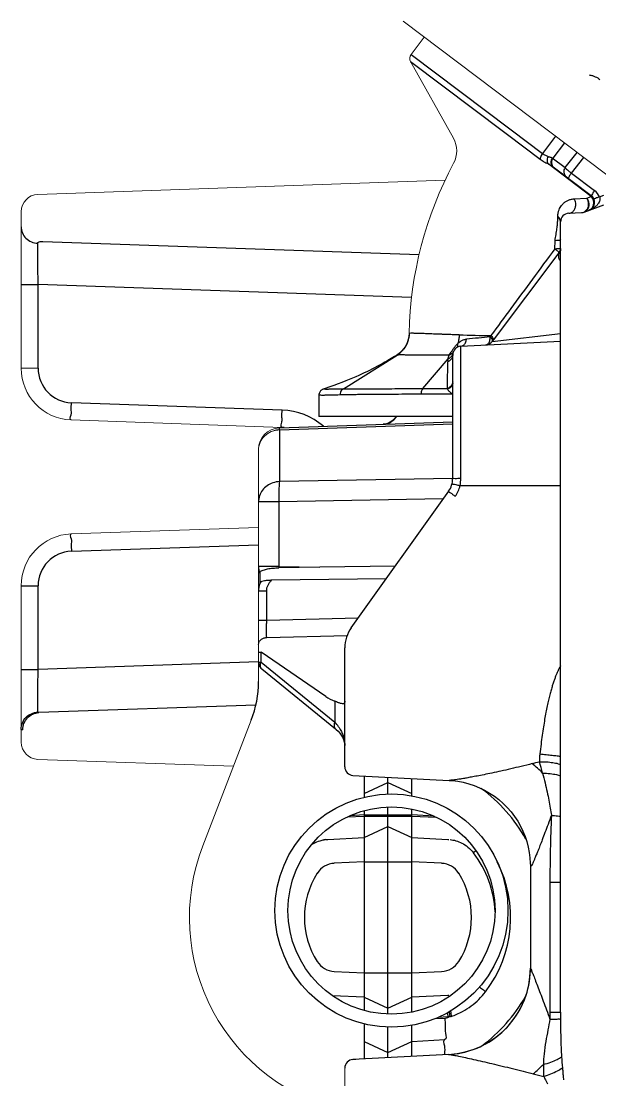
# Model space of a CAD drawing. Header units: millimetres. Extents: x 100 to 1590, y 100 to 694.
# Drawn here: x 1242.34 to 1243.534, y 534.023 to 536.206 of the extents above; entities that cross this region are included whole.
import ezdxf

# ---------------------------------------------------------------- set-up
doc = ezdxf.new("R2010")
doc.units = ezdxf.units.MM
doc.layers.add('OUTLINE', color=6, linetype='Continuous', lineweight=9)

msp = doc.modelspace()

# ---------------------------------------------------------------- linework, layer by layer
at = {"color": 9, "linetype": 'Continuous'}
for p, q in [((1243.1447, 536.1375), (1243.3482, 535.9842)), ((1243.1437, 536.1229), (1243.3381, 535.9765)), ((1243.3482, 535.9842), (1243.351, 535.982)), ((1243.351, 535.982), (1243.4157, 535.9333)), ((1243.3381, 535.9765), (1243.3437, 535.9723)), ((1243.3437, 535.9723), (1243.4112, 535.9214)), ((1243.4426, 535.969), (1243.4157, 535.9333)), ((1243.461, 535.9552), (1243.4369, 535.9232)), ((1243.4359, 535.9239), (1243.4624, 535.9039)), ((1243.4624, 535.9039), (1243.4873, 535.9353)), ((1243.4755, 535.8926), (1243.5011, 535.925)), ((1243.5164, 535.8446), (1243.4265, 535.9124)), ((1243.4755, 535.8926), (1243.5234, 535.8565)), ((1243.4806, 535.8394), (1243.507, 535.841)), ((1243.507, 535.841), (1243.5164, 535.8446)), ((1243.5333, 535.8437), (1243.5422, 535.847)), ((1243.4474, 535.8027), (1243.4474, 535.8035)), ((1243.4531, 534.1623), (1243.4531, 535.7921)), ((1243.4415, 535.7366), (1243.4417, 535.753)), ((1243.4494, 535.7262), (1243.4495, 535.728)), ((1243.4531, 535.7383), (1243.4531, 535.7387)), ((1242.3398, 535.663), (1242.3748, 535.663)), ((1243.1457, 535.6361), (1242.3748, 535.663)), ((1242.3748, 535.4903), (1242.3748, 535.663)), ((1243.3118, 535.5453), (1243.4531, 535.5621)), ((1243.2233, 535.5171), (1243.2272, 535.5235)), ((1243.2473, 535.2634), (1243.2473, 535.5355)), ((1243.005, 535.4477), (1243.1156, 535.5174)), ((1243.1688, 535.4481), (1243.2208, 535.5094)), ((1243.1653, 535.4373), (1243.2296, 535.4376)), ((1243.1688, 535.4481), (1243.2188, 535.4481)), ((1242.8784, 535.4039), (1242.4436, 535.4191)), ((1242.8727, 535.363), (1243.2305, 535.3755)), ((1242.8764, 535.3734), (1242.8777, 535.3788)), ((1242.8726, 535.3653), (1242.8727, 535.363)), ((1242.8727, 535.363), (1242.8727, 535.2563)), ((1243.2305, 535.2628), (1242.8727, 535.2563)), ((1243.2457, 535.2481), (1243.4531, 535.2481)), ((1243.2108, 535.2206), (1242.8719, 535.2145)), ((1242.8719, 535.2145), (1242.8297, 535.2145)), ((1242.8719, 535.2145), (1242.8719, 535.0816)), ((1242.4436, 535.1128), (1242.8297, 535.1263)), ((1242.8719, 535.0816), (1242.8297, 535.0816)), ((1242.8719, 535.0816), (1242.8718, 535.0786)), ((1242.8719, 535.0816), (1242.956, 535.0798)), ((1242.3398, 535.0416), (1242.3748, 535.0416)), ((1242.3748, 534.8689), (1242.3748, 535.0416)), ((1242.8297, 535.0308), (1242.8466, 535.0308)), ((1242.8466, 534.9704), (1242.8466, 535.0308)), ((1242.8466, 534.9704), (1243.0357, 534.9754)), ((1242.8297, 534.9704), (1242.8466, 534.9704)), ((1242.8466, 534.9347), (1243.0126, 534.9391)), ((1242.8297, 534.9043), (1242.8349, 534.9043)), ((1242.9685, 534.813), (1242.8349, 534.9043)), ((1242.8349, 534.8841), (1242.8349, 534.9043)), ((1242.3398, 534.8689), (1242.3748, 534.8689)), ((1242.8297, 534.8848), (1242.3748, 534.8689)), ((1242.8297, 534.8841), (1242.8349, 534.8841)), ((1242.8349, 534.8841), (1242.9871, 534.7602)), ((1242.9871, 534.8035), (1242.9871, 534.7602)), ((1242.3741, 534.7864), (1242.3741, 534.7926)), ((1243.0479, 534.6493), (1243.0479, 534.6132)), ((1243.0479, 534.6132), (1243.0969, 534.6361)), ((1243.0969, 534.6119), (1243.0969, 534.6468)), ((1243.0969, 534.6361), (1243.1459, 534.6132)), ((1243.1459, 534.6084), (1243.1459, 534.6442)), ((1243.0479, 534.6132), (1243.0479, 534.6053)), ((1243.0969, 534.158), (1243.0969, 534.5852)), ((1243.013, 534.5649), (1243.0479, 534.5666)), ((1243.0479, 534.5688), (1243.0181, 534.5672)), ((1243.0479, 534.5778), (1243.0479, 534.1654)), ((1243.0479, 534.5688), (1243.1459, 534.5688)), ((1243.0479, 534.5666), (1243.1459, 534.5666)), ((1243.1459, 534.162), (1243.1459, 534.5812)), ((1243.1921, 534.5663), (1243.1459, 534.5688)), ((1243.1459, 534.5666), (1243.1971, 534.564)), ((1243.0479, 534.5222), (1243.0969, 534.545)), ((1243.0969, 534.545), (1243.1459, 534.5222)), ((1242.973, 534.5185), (1243.0479, 534.5222)), ((1243.0479, 534.4722), (1242.9861, 534.4691)), ((1243.0479, 534.4722), (1243.1459, 534.4722)), ((1243.2076, 534.4691), (1243.1459, 534.4722)), ((1243.4311, 534.4305), (1243.4531, 534.4305)), ((1243.4311, 534.4305), (1243.4311, 534.1623)), ((1242.9861, 534.2459), (1243.0479, 534.2429)), ((1243.0479, 534.2429), (1243.1459, 534.2429)), ((1243.1459, 534.2429), (1243.2076, 534.2459)), ((1243.3908, 534.2527), (1243.3908, 534.2527)), ((1243.0479, 534.1929), (1242.9821, 534.1961)), ((1243.0479, 534.1929), (1243.0969, 534.17)), ((1243.0969, 534.17), (1243.1459, 534.1929)), ((1243.2207, 534.1966), (1243.1459, 534.1929)), ((1243.2938, 534.2078), (1243.2983, 534.2043)), ((1243.1946, 534.1488), (1243.2143, 534.1499)), ((1243.221, 534.1522), (1243.2002, 534.1511)), ((1243.2198, 534.1608), (1243.2203, 534.1521)), ((1243.2235, 534.163), (1243.2244, 534.1524)), ((1243.4311, 534.1623), (1243.4531, 534.1623)), ((1243.0479, 534.1378), (1243.0479, 534.0657)), ((1243.0969, 534.0683), (1243.0969, 534.1312)), ((1243.1459, 534.0708), (1243.1459, 534.1348)), ((1243.1459, 534.1018), (1243.2143, 534.1054)), ((1243.3968, 534.0349), (1243.4184, 534.0291))]:
    msp.add_line(p, q, dxfattribs=at)
at = {"color": 7, "linetype": 'Continuous'}
for p, q in [((1243.4379, 535.9056), (1243.516, 535.8468)), ((1243.5018, 535.8124), (1243.5422, 535.827)), ((1243.47, 535.8099), (1243.4966, 535.8113)), ((1242.3848, 535.7517), (1243.1612, 535.7246)), ((1243.4495, 535.728), (1243.3118, 535.5453)), ((1243.2473, 535.5355), (1243.4531, 535.5463)), ((1243.2305, 535.2624), (1243.2305, 535.5177)), ((1242.9544, 535.4349), (1242.9544, 535.4345)), ((1242.9544, 535.4345), (1242.9544, 535.3906)), ((1243.2305, 535.3906), (1242.9544, 535.3906)), ((1242.8727, 535.3673), (1243.2305, 535.3798)), ((1243.0211, 534.955), (1243.2222, 535.2365)), ((1242.8321, 535.0677), (1242.8321, 535.0455)), ((1242.956, 535.0798), (1242.8718, 535.0786)), ((1243.1118, 535.082), (1242.956, 535.0798)), ((1243.0933, 535.0561), (1242.8568, 535.0528)), ((1243.0078, 534.6683), (1243.0078, 534.9136)), ((1242.8363, 534.8703), (1242.9885, 534.7464)), ((1242.8242, 534.7956), (1242.3765, 534.7799)), ((1243.0247, 534.6505), (1243.2233, 534.6401)), ((1243.3908, 534.4639), (1243.3908, 534.2527)), ((1243.0479, 534.1018), (1243.0969, 534.079)), ((1243.0969, 534.079), (1243.1459, 534.1018)), ((1243.2222, 534.0748), (1243.0247, 534.0645)), ((1243.0247, 534.0645), (1243.0305, 534.0648))]:
    msp.add_line(p, q, dxfattribs=at)
at = {"color": 9, "linetype": 'Continuous'}
for points in [[(1243.516, 535.8468), (1243.5162, 535.8467), (1243.5163, 535.8465), (1243.5164, 535.8463), (1243.5164, 535.8461), (1243.5165, 535.8459), (1243.5165, 535.8456), (1243.5165, 535.8453), (1243.5165, 535.845), (1243.5164, 535.8446)], [(1243.1413, 535.5621), (1243.1411, 535.5621), (1243.141, 535.5621), (1243.1409, 535.562), (1243.1408, 535.562), (1243.1408, 535.562), (1243.1407, 535.562), (1243.1407, 535.562), (1243.1407, 535.5619), (1243.1407, 535.5619)], [(1243.1156, 535.5174), (1243.1155, 535.5174), (1243.1153, 535.5174), (1243.1153, 535.5174), (1243.1152, 535.5174), (1243.1151, 535.5174), (1243.1151, 535.5174), (1243.115, 535.5173)], [(1243.2197, 535.447), (1243.2195, 535.4472), (1243.2194, 535.4474), (1243.2193, 535.4476), (1243.2191, 535.4477), (1243.219, 535.4479), (1243.2188, 535.4481)], [(1242.8727, 535.3673), (1242.8726, 535.3672), (1242.8726, 535.367), (1242.8726, 535.3668), (1242.8726, 535.3664), (1242.8726, 535.3653)], [(1242.3765, 534.7799), (1242.3758, 534.7799), (1242.3752, 534.78), (1242.3747, 534.7801), (1242.3744, 534.7803), (1242.3742, 534.7805), (1242.3741, 534.7808)], [(1242.3432, 534.7443), (1242.3422, 534.7443), (1242.3413, 534.7444), (1242.3407, 534.7446), (1242.3402, 534.7448), (1242.3399, 534.7451), (1242.3398, 534.7455)], [(1243.2233, 534.6401), (1243.2294, 534.6397), (1243.2409, 534.6383), (1243.2523, 534.6362), (1243.2636, 534.6333), (1243.2748, 534.6296), (1243.2857, 534.6251), (1243.2964, 534.62), (1243.3066, 534.6141), (1243.3165, 534.6076), (1243.3259, 534.6004), (1243.3349, 534.5926), (1243.3432, 534.5842), (1243.351, 534.5753), (1243.3581, 534.5659), (1243.3646, 534.5561), (1243.3704, 534.5459), (1243.3755, 534.5355), (1243.3799, 534.5247), (1243.3835, 534.5138), (1243.3864, 534.5027), (1243.3886, 534.4916), (1243.39, 534.4804), (1243.3907, 534.4694), (1243.3908, 534.4639)], [(1242.9688, 534.5181), (1242.9691, 534.5181), (1242.9695, 534.5182), (1242.9698, 534.5182), (1242.9702, 534.5182), (1242.9705, 534.5183), (1242.9709, 534.5183)], [(1242.9709, 534.5183), (1242.9713, 534.5183), (1242.9717, 534.5184), (1242.9722, 534.5184), (1242.9726, 534.5184), (1242.973, 534.5185)], [(1243.1459, 534.5222), (1243.2207, 534.5185), (1243.2211, 534.5184), (1243.2216, 534.5184), (1243.222, 534.5184), (1243.2224, 534.5183), (1243.2228, 534.5183)], [(1243.2228, 534.1967), (1243.2224, 534.1967), (1243.222, 534.1967), (1243.2216, 534.1966), (1243.2211, 534.1966), (1243.2207, 534.1966)], [(1243.2244, 534.1524), (1243.2237, 534.1524), (1243.223, 534.1523), (1243.2224, 534.1523), (1243.2217, 534.1522), (1243.221, 534.1522)], [(1243.2275, 534.1533), (1243.227, 534.1532), (1243.2265, 534.153), (1243.226, 534.1529), (1243.2255, 534.1527), (1243.225, 534.1526), (1243.2244, 534.1524)]]:
    msp.add_lwpolyline(points, dxfattribs=at)
at = {"color": 7, "linetype": 'Continuous'}
for points in [[(1243.1407, 535.5619), (1243.1404, 535.5581), (1243.1398, 535.5536), (1243.1389, 535.5492), (1243.1375, 535.5449), (1243.1359, 535.5408), (1243.1339, 535.5369), (1243.1317, 535.5333), (1243.1291, 535.5298), (1243.1264, 535.5266), (1243.1235, 535.5237), (1243.1204, 535.5211), (1243.1172, 535.5187), (1243.115, 535.5173)], [(1243.115, 535.5173), (1243.1103, 535.5145), (1243.1032, 535.5102), (1243.0965, 535.5063), (1243.0904, 535.5027), (1243.0847, 535.4995), (1243.0792, 535.4964), (1243.0739, 535.4935), (1243.0688, 535.4908), (1243.0637, 535.4881), (1243.0585, 535.4855), (1243.0533, 535.483), (1243.0479, 535.4804), (1243.0423, 535.4778), (1243.0365, 535.4752), (1243.0303, 535.4725), (1243.0238, 535.4698), (1243.017, 535.467), (1243.0097, 535.4641), (1243.002, 535.4611), (1242.9938, 535.4581), (1242.9853, 535.4549), (1242.9766, 535.4518), (1242.9676, 535.4486), (1242.9634, 535.4472)], [(1242.9634, 535.4472), (1242.9626, 535.4469), (1242.9616, 535.4464), (1242.9606, 535.4459), (1242.9596, 535.4452), (1242.9586, 535.4443), (1242.9576, 535.4433), (1242.9567, 535.4421), (1242.956, 535.4408), (1242.9553, 535.4394), (1242.9548, 535.4379), (1242.9545, 535.4363), (1242.9544, 535.4345)], [(1243.1137, 535.3906), (1243.1135, 535.3904), (1243.1122, 535.3883), (1243.1104, 535.3859)], [(1243.1017, 535.3789), (1243.0979, 535.3771), (1243.0938, 535.3757), (1243.0895, 535.3749), (1243.0869, 535.3747)], [(1243.1104, 535.3859), (1243.108, 535.3835), (1243.1051, 535.381), (1243.1017, 535.3789)], [(1242.8329, 535.0479), (1242.8324, 535.0464), (1242.8311, 535.0422), (1242.8302, 535.0379), (1242.8298, 535.0335), (1242.8297, 535.0308)], [(1242.9885, 534.7464), (1242.9897, 534.7453), (1242.9938, 534.7416), (1242.9974, 534.7376), (1243.0006, 534.7335), (1243.0032, 534.7291), (1243.0053, 534.7245), (1243.0068, 534.7197), (1243.0077, 534.7148), (1243.0078, 534.7119)]]:
    msp.add_lwpolyline(points, dxfattribs=at)
at = {"color": 9, "linetype": 'Continuous'}
for radius in [0.2405, 0.2137]:
    msp.add_circle((1243.1041, 534.3716), radius, dxfattribs=at)
for centre, radius, start, end in [((1243.4466, 535.9146), 0.0124, 225.9384, 232.9757), ((1243.5046, 535.8316), 0.0312, 22.8756, 53), ((1243.4996, 535.8297), 0.0224, 35.5504, 41.5126), ((1243.4969, 535.8259), 0.0144, 290.0473, 298.667), ((1243.4929, 535.828), 0.018, 327.5291, 334.3409), ((1243.4922, 535.8284), 0.0189, 334.3341, 340.8962), ((1243.4397, 535.7914), 0.0134, 0.0617, 12.1578), ((1243.4399, 535.7921), 0.0133, 359.997, 6.1181), ((1243.0879, 535.5631), 0.0534, 301.2543, 358.9191), ((1243.4398, 542.7128), 7.1565, 268.43144, 268.95555), ((1245.3538, 513.5823), 22.0675, 95.31903, 95.44752), ((1243.0082, 535.7039), 0.3349, 333.5641, 334.0703), ((1243.4142, 535.4047), 0.2215, 146.9367, 147.5842), ((1243.3655, 535.4364), 0.1634, 145.9716, 146.924), ((1243.3452, 535.45), 0.139, 145.561, 145.9478), ((1251.8065, 535.2655), 8.5897, 178.41261, 178.782), ((1243.256, 535.5025), 0.0359, 168.8309, 178.4114), ((1242.4461, 535.4903), 0.0713, 180.0001, 267.9998), ((1243.205, 535.4603), 0.0334, 317.3017, 319.4913), ((1243.2578, 535.4589), 0.0353, 217.019, 219.1963), ((1242.8736, 535.266), 0.138, 49.2139, 88.0012), ((1243.0854, 535.4099), 0.0352, 296.5502, 326.874), ((1243.0856, 535.4095), 0.0348, 276.9853, 296.4977), ((1242.8742, 535.3157), 0.0473, 98.8039, 105.6829), ((1242.8742, 535.3159), 0.0471, 91.8913, 98.8152), ((1243.1767, 535.2633), 0.0706, 347.5729, 0.008), ((1243.185, 535.2624), 0.0623, 324.4612, 346.7696), ((1242.4461, 535.0416), 0.0713, 92.0002, 179.9998), ((1242.8714, 535.0816), 0.0417, 180.0141, 199.5715), ((1242.8406, 534.8756), 0.0069, 225.9998, 230.7716), ((1243.0141, 534.8798), 0.0809, 235.6571, 250.5204), ((1242.933, 534.7069), 0.076, 35.2765, 44.5622), ((1242.5048, 538.0194), 3.461, 284.8942, 285.1514), ((1242.968, 534.1779), 0.6547, 46.8073, 49.365), ((1242.2195, 534.3254), 1.2412, 15.4087, 16.5395), ((1243.0945, 534.3575), 0.3295, 29.3477, 53.8468), ((1242.9769, 534.4459), 0.0726, 96.4544, 99.5668), ((1243.0976, 534.3575), 0.2207, 3.0062, 37.0816), ((1242.9883, 534.4247), 0.0444, 92.8099, 147.7434), ((1243.2054, 534.4247), 0.0444, 32.2565, 87.1906), ((1243.0972, 534.3575), 0.2528, 322.6969, 26.9713), ((1243.095, 534.3575), 0.1705, 147.7704, 212.2297), ((1243.0988, 534.3575), 0.1705, 327.7704, 32.2297), ((1242.9883, 534.2903), 0.0444, 212.2565, 267.1906), ((1243.2054, 534.2903), 0.0444, 272.8099, 327.7434), ((1243.2127, 534.2527), 0.1781, 273, 0), ((1243.2127, 534.2527), 0.1782, 319.4002, 358.5148), ((1243.179, 534.2952), 0.15, 306.6555, 322.7009), ((1243.0945, 534.3575), 0.3295, 306.512, 330.3596), ((1243.1795, 534.2946), 0.1492, 298.4365, 306.6545), ((1243.1802, 534.2933), 0.1477, 288.6947, 298.4361), ((1245.5551, 534.1612), 2.124, 179.9696, 180.3661), ((1249.433, 534.1622), 5.9799, 179.99874, 180.13503), ((1243.2129, 534.2525), 0.1779, 307.636, 319.4035), ((1243.2128, 534.2525), 0.1779, 273.0011, 307.6454), ((1244.2341, 534.1199), 0.7805, 183.6662, 185.3385), ((1242.9676, 534.5208), 0.6483, 311.4557, 313.9733)]:
    msp.add_arc(centre, radius, start, end, dxfattribs=at)
at = {"color": 7, "linetype": 'Continuous'}
for centre, radius, start, end in [((1243.5053, 535.8326), 0.0178, 290, 53), ((1243.4709, 535.7921), 0.0178, 93, 180), ((1243.4957, 535.8291), 0.0178, 273, 290), ((1243.4353, 535.7387), 0.0178, 323, 0), ((1243.2976, 535.556), 0.0178, 272.9939, 322.9961), ((1243.2483, 535.5177), 0.0178, 93, 180), ((1242.8742, 535.266), 0.1024, 85.0965, 88), ((1243.1859, 535.2624), 0.0445, 324.4638, 359.9985), ((1243.0791, 534.9136), 0.0713, 144.4623, 180), ((1242.8475, 534.8841), 0.0178, 180.0075, 202.7753), ((1242.8475, 534.8841), 0.0178, 202.7947, 230.861), ((1242.607, 534.8443), 0.2227, 338.8815, 0), ((1243.0256, 534.6683), 0.0178, 179.9988, 266.9998), ((1243.2135, 534.2527), 0.1773, 358.5018, 0.0039), ((1243.0256, 534.0467), 0.0178, 93.0131, 179.9974)]:
    msp.add_arc(centre, radius, start, end, dxfattribs=at)
at = {"color": 9, "linetype": 'Continuous'}
for points, start_tangent, end_tangent in [([(1243.5124, 536.0953), (1243.5158, 536.0946), (1243.5189, 536.0937), (1243.5219, 536.0927), (1243.5247, 536.0915), (1243.5297, 536.0889), (1243.5342, 536.0858)], (0.985568, -0.169277), (0.794423, -0.607365)), ([(1243.4157, 535.9333), (1243.413, 535.9291), (1243.4114, 535.9249), (1243.4112, 535.9214)], (-0.601804, -0.798644), (0.149861, -0.988707)), ([(1243.4112, 535.9214), (1243.4189, 535.9162), (1243.4265, 535.9124)], (0.798576, -0.601894), (0.926656, -0.375911)), ([(1243.4157, 535.9333), (1243.4217, 535.9294), (1243.4276, 535.9269)], (0.79858, -0.601889), (0.952657, -0.304047)), ([(1243.4276, 535.9269), (1243.4256, 535.922), (1243.4252, 535.9169), (1243.4265, 535.9124)], (-0.504096, -0.863648), (0.453462, -0.891276)), ([(1243.4276, 535.9269), (1243.4305, 535.926), (1243.4329, 535.9253), (1243.4359, 535.9239)], (0.952559, -0.304355), (0.798645, -0.601803)), ([(1243.4359, 535.9239), (1243.4336, 535.9192), (1243.4332, 535.9141), (1243.4347, 535.9093), (1243.4379, 535.9056)], (-0.601815, -0.798636), (0.798636, -0.601815)), ([(1243.4369, 535.9232), (1243.4346, 535.9185), (1243.4342, 535.9133), (1243.4358, 535.9085), (1243.438, 535.9057)], (-0.601815, -0.798636), (0.718842, -0.695174)), ([(1243.4265, 535.9124), (1243.4302, 535.9103), (1243.4334, 535.9086), (1243.4359, 535.907), (1243.4379, 535.9056)], (0.873056, -0.48762), (0.79864, -0.601809)), ([(1243.4624, 535.9039), (1243.4601, 535.8992), (1243.4597, 535.8941), (1243.4613, 535.8893), (1243.4647, 535.8855)], (-0.601816, -0.798635), (0.798636, -0.601815)), ([(1243.4624, 535.9039), (1243.4641, 535.9022), (1243.4671, 535.8995), (1243.471, 535.8962), (1243.4755, 535.8926)], (0.615358, -0.788248), (0.787846, -0.615873)), ([(1243.4755, 535.8926), (1243.4718, 535.8877), (1243.4681, 535.8829)], (-0.60195, -0.798534), (-0.798636, 0.601815)), ([(1243.5234, 535.8565), (1243.5196, 535.8516), (1243.516, 535.8468)], (-0.60195, -0.798534), (-0.798636, 0.601815)), ([(1243.4474, 535.8035), (1243.4482, 535.8112), (1243.45, 535.8171), (1243.4523, 535.8218), (1243.4548, 535.8256), (1243.4575, 535.8287), (1243.4602, 535.8312), (1243.4629, 535.8333), (1243.4656, 535.835), (1243.4683, 535.8363), (1243.471, 535.8374), (1243.4739, 535.8383), (1243.4771, 535.839), (1243.4806, 535.8394)], (-0.000268, 1), (0.998053, 0.062378)), ([(1243.47, 535.8099), (1243.4756, 535.8114), (1243.4803, 535.8152), (1243.4834, 535.8207), (1243.4846, 535.8272), (1243.4836, 535.8337), (1243.4806, 535.8394)], (0.99863, 0.052336), (-0.612641, 0.790361)), ([(1243.5115, 535.8236), (1243.512, 535.8281), (1243.5107, 535.8351), (1243.507, 535.841)], (0.235157, 0.971957), (-0.689904, 0.723901)), ([(1243.51, 535.8222), (1243.5111, 535.8288), (1243.51, 535.8353), (1243.507, 535.841)], (0.327604, 0.944815), (-0.62313, 0.782118)), ([(1243.5333, 535.8437), (1243.5342, 535.8406), (1243.5342, 535.8377), (1243.5335, 535.8345), (1243.5316, 535.8308), (1243.5302, 535.8287), (1243.5284, 535.8266), (1243.5261, 535.8244), (1243.5234, 535.8222), (1243.52, 535.82), (1243.516, 535.8178), (1243.5114, 535.8158)], (0.420597, -0.907248), (-0.939668, -0.342086)), ([(1243.5114, 535.8158), (1243.5168, 535.8193), (1243.5204, 535.8249), (1243.5216, 535.8317)], (0.939693, 0.34202), (-0.012715, 0.999919)), ([(1243.5202, 535.8386), (1243.5179, 535.8428)], (-0.375394, 0.926865), (-0.581058, 0.813862)), ([(1243.5216, 535.8317), (1243.5202, 535.8386)], (-0.012715, 0.999919), (-0.375394, 0.926865)), ([(1243.5333, 535.8437), (1243.5289, 535.8419), (1243.5251, 535.8405), (1243.5217, 535.8395)], (-0.922728, -0.385451), (-0.388577, 0.921416)), ([(1243.4966, 535.8113), (1243.5022, 535.8128), (1243.5039, 535.8139)], (0.99863, 0.052336), (0.813925, 0.58097)), ([(1243.5038, 535.8132), (1243.5072, 535.8158), (1243.5087, 535.8176)], (0.877764, 0.479093), (0.592437, 0.805617)), ([(1243.5039, 535.8139), (1243.5069, 535.8167), (1243.5081, 535.8184)], (0.813925, 0.58097), (0.53733, 0.843372)), ([(1243.5087, 535.8176), (1243.5108, 535.8214), (1243.5115, 535.8236)], (0.592437, 0.805617), (0.235157, 0.971957)), ([(1243.4417, 535.753), (1243.4439, 535.7661), (1243.4456, 535.7779), (1243.4467, 535.7881), (1243.4473, 535.7963), (1243.4474, 535.8027)], (0.18342, 0.983035), (-0.032353, 0.999476)), ([(1243.453, 535.7935), (1243.4524, 535.7963), (1243.4505, 535.8002), (1243.4474, 535.8035)], (-0.106281, 0.994336), (-0.782464, 0.622696)), ([(1243.4505, 535.7994), (1243.4474, 535.8027)], (-0.580163, 0.814501), (-0.783028, 0.621987)), ([(1243.4528, 535.7942), (1243.4524, 535.7956), (1243.4505, 535.7994)], (-0.209862, 0.977731), (-0.580163, 0.814501)), ([(1242.3398, 535.782), (1242.3424, 535.7693), (1242.3498, 535.7584), (1242.3609, 535.751), (1242.3741, 535.748)], (-0.000066, -1), (0.999321, -0.036832)), ([(1242.3741, 535.748), (1242.3788, 535.7515), (1242.3848, 535.7517)], (0.00829, 0.999966), (0.999394, -0.034806)), ([(1242.3748, 535.663), (1242.3747, 535.6744), (1242.3745, 535.6867), (1242.3744, 535.6998), (1242.3742, 535.7134), (1242.3741, 535.727), (1242.3741, 535.7391), (1242.3741, 535.748)], (-0.013941, 0.999903), (0.008422, 0.999965)), ([(1243.4531, 535.7554), (1243.4477, 535.7536), (1243.4417, 535.753)], (0.000048, -1), (-0.998513, -0.054511)), ([(1243.4415, 535.7366), (1243.395, 535.6739), (1243.3507, 535.6137), (1243.3094, 535.5575)], (-0.596504, -0.80261), (-0.591785, -0.806096)), ([(1243.4415, 535.7366), (1243.4476, 535.7371), (1243.4531, 535.7383)], (0.997803, 0.066253), (0.236482, 0.971636)), ([(1243.4495, 535.728), (1243.4461, 535.7326), (1243.4415, 535.7366)], (0.601815, 0.798636), (-0.757887, 0.652386)), ([(1243.4531, 535.7088), (1243.4531, 535.7089), (1243.4505, 535.7154), (1243.4494, 535.7217), (1243.4494, 535.7262)], (-0.48016, 0.877181), (0.063213, 0.998)), ([(1243.4531, 535.7369), (1243.4527, 535.7331), (1243.4514, 535.7295), (1243.4494, 535.7262)], (0.000005, -1), (-0.618026, -0.786158)), ([(1243.2439, 535.559), (1243.2382, 535.5591), (1243.2324, 535.5593), (1243.2265, 535.5595), (1243.2202, 535.5597), (1243.2134, 535.5599), (1243.206, 535.5602), (1243.1983, 535.5605), (1243.1909, 535.5607), (1243.184, 535.561), (1243.1775, 535.5612), (1243.1715, 535.5615), (1243.1659, 535.5617), (1243.1609, 535.5618), (1243.1566, 535.562), (1243.1528, 535.5621), (1243.1494, 535.5622), (1243.1462, 535.5622), (1243.1413, 535.5621)], (-0.999614, 0.027779), (-0.991477, -0.130279)), ([(1243.2439, 535.559), (1243.2431, 535.55), (1243.2412, 535.5414)], (-0.026035, -0.999661), (-0.27839, -0.960468)), ([(1243.2412, 535.5414), (1243.2466, 535.5456), (1243.2524, 535.5486), (1243.2588, 535.5502)], (0.734863, 0.678215), (0.995499, 0.094773)), ([(1243.2473, 535.5355), (1243.2527, 535.5376), (1243.2568, 535.5428), (1243.2588, 535.5502)], (0.99863, 0.052333), (0.097983, 0.995188)), ([(1243.2985, 535.5382), (1243.3034, 535.5406), (1243.3068, 535.5466), (1243.3081, 535.5548)], (0.99863, 0.052336), (0.024579, 0.999698)), ([(1243.3081, 535.5548), (1243.311, 535.5509), (1243.3122, 535.5459)], (0.660812, -0.750551), (-0.329829, -0.944041)), ([(1243.3094, 535.5575), (1243.3124, 535.5533)], (0.657717, -0.753265), (0.495658, -0.868518)), ([(1243.3124, 535.5533), (1243.3137, 535.5496), (1243.3132, 535.547)], (0.495658, -0.868518), (-0.601863, -0.7986)), ([(1243.2318, 535.5246), (1243.2299, 535.5214), (1243.228, 535.5196)], (-0.385939, -0.922524), (-0.786498, -0.617593)), ([(1243.2306, 535.5286), (1243.2322, 535.5309), (1243.2334, 535.5325)], (0.565561, 0.824707), (0.600583, 0.799562)), ([(1243.2334, 535.5325), (1243.2339, 535.5332), (1243.2356, 535.5353), (1243.2373, 535.5373), (1243.2386, 535.5387)], (0.600583, 0.799562), (0.68435, 0.729154)), ([(1243.2386, 535.5387), (1243.2392, 535.5394), (1243.2412, 535.5414)], (0.68435, 0.729154), (0.733603, 0.679578)), ([(1243.2386, 535.5326), (1243.2403, 535.5346), (1243.2413, 535.5376), (1243.2412, 535.5413)], (0.837778, 0.546011), (-0.127938, 0.991782)), ([(1243.2233, 535.5171), (1243.2173, 535.5172), (1243.2112, 535.5172), (1243.2047, 535.5172), (1243.1978, 535.5172), (1243.1903, 535.5172), (1243.1823, 535.5172), (1243.1743, 535.5173), (1243.1667, 535.5173), (1243.1595, 535.5173), (1243.1528, 535.5174), (1243.1465, 535.5174), (1243.1407, 535.5174), (1243.1356, 535.5174), (1243.1312, 535.5175), (1243.1272, 535.5175), (1243.1236, 535.5175), (1243.1203, 535.5175), (1243.1156, 535.5174)], (-0.999999, 0.001057), (-0.999363, -0.035679)), ([(1243.2305, 535.5177), (1243.2292, 535.5119), (1243.2256, 535.5069), (1243.2202, 535.5035)], (0.00001, -1), (-0.925291, -0.379257)), ([(1243.2208, 535.5094), (1243.2218, 535.5131), (1243.2233, 535.5171)], (0.193239, 0.981152), (0.402984, 0.915207)), ([(1243.228, 535.5146), (1243.2255, 535.5121), (1243.2208, 535.5094)], (-0.613805, -0.789458), (-0.936038, -0.351898)), ([(1243.228, 535.5196), (1243.2269, 535.5189), (1243.2233, 535.5171)], (-0.786498, -0.617593), (-0.954254, -0.298999)), ([(1243.2307, 535.5207), (1243.229, 535.516), (1243.228, 535.5146)], (-0.168121, -0.985766), (-0.613805, -0.789458)), ([(1243.2305, 535.4595), (1243.2291, 535.4543), (1243.2254, 535.45), (1243.2197, 535.447)], (-0.000099, -1), (-0.949936, -0.312446)), ([(1243.2305, 535.4621), (1243.229, 535.4562), (1243.2279, 535.4544)], (0, -1), (-0.583166, -0.812353)), ([(1242.9544, 535.4345), (1242.9597, 535.4348), (1242.9674, 535.435), (1242.9798, 535.4353), (1242.9981, 535.4357)], (0.000846, 1), (0.999646, 0.0266)), ([(1242.9634, 535.4472), (1242.9683, 535.4473), (1242.9757, 535.4474), (1242.9875, 535.4475), (1243.005, 535.4477)], (-0.915793, 0.401651), (0.999944, 0.010561)), ([(1243.005, 535.4477), (1243.0013, 535.4448), (1242.9989, 535.4406), (1242.9981, 535.4357)], (-0.882375, -0.470547), (0.003903, -0.999992)), ([(1242.9981, 535.4357), (1243.0057, 535.4359), (1243.0146, 535.4361), (1243.0249, 535.4363), (1243.0372, 535.4364), (1243.0516, 535.4366), (1243.0686, 535.4367), (1243.0889, 535.4369), (1243.1124, 535.437), (1243.1382, 535.4372), (1243.1653, 535.4373)], (0.999646, 0.026611), (0.999986, 0.005222)), ([(1243.005, 535.4477), (1243.0123, 535.4478), (1243.0208, 535.4479), (1243.0309, 535.4479), (1243.0428, 535.4479), (1243.0569, 535.448), (1243.0736, 535.448), (1243.0935, 535.448), (1243.1166, 535.4481), (1243.142, 535.4481), (1243.1688, 535.4481)], (0.999939, 0.011073), (1, 0.000279)), ([(1243.1688, 535.4481), (1243.1669, 535.4451), (1243.1657, 535.4414), (1243.1653, 535.4373)], (-0.654396, -0.756152), (0.003128, -0.999995)), ([(1243.2279, 535.4544), (1243.2249, 535.4513), (1243.2188, 535.4481)], (-0.583166, -0.812353), (-0.955666, -0.294452)), ([(1243.2296, 535.4376), (1243.2276, 535.4389), (1243.2239, 535.4419), (1243.2197, 535.447)], (-0.870091, 0.492891), (-0.575703, 0.817659)), ([(1242.443, 535.3835), (1242.4429, 535.3939), (1242.4432, 535.4055), (1242.4436, 535.4191)], (-0.999391, 0.034899), (0.034889, 0.999391)), ([(1242.8782, 535.3822), (1242.878, 535.3903), (1242.8784, 535.4039)], (0.082551, 0.996587), (0.034889, 0.999391)), ([(1242.8778, 535.3683), (1242.8764, 535.3734)], (-0.999391, 0.034899), (0.217292, 0.976107)), ([(1242.8777, 535.3788), (1242.8782, 535.3822)], (0.218044, 0.975939), (0.082551, 0.996587)), ([(1243.2305, 535.2624), (1243.2354, 535.2631), (1243.2408, 535.2633), (1243.2473, 535.2634)], (0, 1), (0.999996, 0.002774)), ([(1242.8727, 535.2563), (1242.8593, 535.2539), (1242.8473, 535.2478), (1242.8378, 535.2386), (1242.8317, 535.2271), (1242.8297, 535.2145)], (-0.999462, -0.032797), (0, -1)), ([(1242.8727, 535.2563), (1242.872, 535.2468), (1242.8718, 535.2321), (1242.8719, 535.2145)], (-0.124261, -0.99225), (0.018035, -0.999837)), ([(1243.2293, 535.2522), (1243.234, 535.251), (1243.2393, 535.2497), (1243.2457, 535.2481)], (-0.228558, -0.97353), (0.973309, -0.2295)), ([(1243.2222, 535.2365), (1243.226, 535.2333), (1243.2304, 535.23), (1243.2357, 535.2262)], (-0.581238, -0.813733), (0.812978, -0.582294)), ([(1242.443, 535.1484), (1242.4429, 535.138), (1242.4432, 535.1264), (1242.4436, 535.1128)], (-0.999391, -0.034899), (0.034889, -0.999391)), ([(1242.8466, 535.0308), (1242.8472, 535.037), (1242.8493, 535.043), (1242.8525, 535.0483), (1242.8568, 535.0528)], (0.000136, 1), (0.772172, 0.635413)), ([(1242.8466, 534.9347), (1242.8465, 534.9418), (1242.8465, 534.9504), (1242.8465, 534.9602), (1242.8466, 534.9704)], (-0.017649, 0.999844), (0.010526, 0.999945)), ([(1242.8297, 534.9205), (1242.831, 534.9258), (1242.8346, 534.9303), (1242.84, 534.9334), (1242.8466, 534.9347)], (0, 1), (0.999116, 0.042029)), ([(1242.3741, 534.7926), (1242.3741, 534.7962), (1242.3742, 534.8084), (1242.3743, 534.8213), (1242.3744, 534.8342), (1242.3745, 534.8465), (1242.3747, 534.8581), (1242.3748, 534.8689)], (0.001543, 0.999999), (0.013933, 0.999903)), ([(1242.8358, 534.8707), (1242.8351, 534.8714), (1242.8338, 534.8742), (1242.8335, 534.8785), (1242.8339, 534.8812), (1242.8349, 534.8841)], (-0.719382, 0.694615), (0.374529, 0.927215)), ([(1243.4531, 534.8766), (1243.4509, 534.8727), (1243.4485, 534.8677), (1243.446, 534.8624), (1243.4435, 534.8564), (1243.4411, 534.8499), (1243.4386, 534.8428), (1243.4361, 534.835), (1243.4336, 534.8264), (1243.431, 534.8167), (1243.4283, 534.8059), (1243.4256, 534.7938), (1243.4229, 534.7805), (1243.4203, 534.7661), (1243.4177, 534.7504), (1243.4152, 534.7334), (1243.4128, 534.7149), (1243.4105, 534.6947)], (-0.50358, -0.863948), (-0.103855, -0.994592)), ([(1243.0078, 534.8035), (1243.0071, 534.8), (1243.0048, 534.7983), (1243.0008, 534.7984), (1242.9948, 534.8003), (1242.9871, 534.8035)], (-0.00002, -1), (-0.914503, 0.40458)), ([(1242.3398, 534.7455), (1242.3424, 534.7587), (1242.3498, 534.77), (1242.3609, 534.7777), (1242.3741, 534.7808)], (-0.000093, 1), (0.999328, 0.036649)), ([(1242.3432, 534.7443), (1242.3457, 534.7577), (1242.3529, 534.7691), (1242.3636, 534.7769), (1242.3765, 534.7799)], (-0.002211, 0.999998), (0.99939, 0.034922)), ([(1242.3741, 534.7808), (1242.3741, 534.7864)], (-0.034639, 0.9994), (-0.000161, 1)), ([(1242.9871, 534.7602), (1242.9857, 534.7543), (1242.9864, 534.7493), (1242.9885, 534.7464)], (-0.374529, -0.927215), (0.768341, -0.640041)), ([(1242.995, 534.7508), (1242.9985, 534.7454), (1243.0027, 534.7368), (1243.0057, 534.728), (1243.0073, 534.7195), (1243.0078, 534.7119)], (0.57725, -0.816568), (0.000001, -1)), ([(1243.4105, 534.6947), (1243.4095, 534.6868), (1243.4094, 534.6787)], (-0.190649, -0.981658), (0.037994, -0.999278)), ([(1243.4105, 534.6947), (1243.4235, 534.6933), (1243.4355, 534.692), (1243.4409, 534.6914), (1243.4458, 534.6909), (1243.4501, 534.6904), (1243.4531, 534.6901)], (0.994553, -0.104231), (0.993642, -0.112584)), ([(1243.3944, 534.6747), (1243.3719, 534.669), (1243.3503, 534.6638), (1243.33, 534.6592), (1243.3115, 534.6553), (1243.2951, 534.6519), (1243.2811, 534.6491), (1243.2691, 534.6469), (1243.259, 534.645), (1243.2503, 534.6435), (1243.243, 534.6424), (1243.2369, 534.6415), (1243.2321, 534.6408), (1243.2283, 534.6404), (1243.2256, 534.6402), (1243.2233, 534.64)], (-0.966326, -0.257323), (-0.999093, 0.042579)), ([(1243.4094, 534.6787), (1243.424, 534.6783), (1243.4373, 534.6769), (1243.4482, 534.6746), (1243.4531, 534.6729)], (0.99998, 0.006286), (0.920337, -0.391126)), ([(1243.4161, 534.6552), (1243.4212, 534.6351), (1243.4254, 534.6163), (1243.4289, 534.599), (1243.4317, 534.583), (1243.4341, 534.5681)], (0.256498, -0.966545), (0.145483, -0.989361)), ([(1243.4161, 534.6552), (1243.4316, 534.6541), (1243.4448, 534.6521), (1243.4531, 534.6498)], (0.999349, -0.036066), (0.952354, -0.304995)), ([(1243.4341, 534.5681), (1243.4272, 534.5492), (1243.4209, 534.5323), (1243.4153, 534.5177), (1243.4106, 534.5055), (1243.4066, 534.4952), (1243.4031, 534.4867), (1243.4002, 534.4796), (1243.3978, 534.4739), (1243.3957, 534.4694), (1243.3941, 534.4661), (1243.3928, 534.4639), (1243.3919, 534.4646)], (-0.341988, -0.939704), (-0.521569, 0.853209)), ([(1243.4341, 534.5681), (1243.4319, 534.4973), (1243.4311, 534.4305)], (-0.040316, -0.999187), (-0.000154, -1)), ([(1243.4341, 534.5681), (1243.4469, 534.5668), (1243.4531, 534.566)], (0.995927, -0.09016), (0.981997, -0.188897)), ([(1242.9399, 534.5083), (1242.9443, 534.5108), (1242.9568, 534.5157), (1242.9649, 534.5176)], (0.856776, 0.515689), (0.986093, 0.166197)), ([(1243.225, 534.5181), (1243.2369, 534.5157), (1243.2493, 534.5108), (1243.2619, 534.5027), (1243.2736, 534.4906)], (0.993663, -0.112402), (0.602726, -0.797948)), ([(1243.2736, 534.4906), (1243.277, 534.4938), (1243.2786, 534.4949)], (0.385052, 0.922895), (0.79929, 0.600945)), ([(1243.3908, 534.2527), (1243.3934, 534.2473), (1243.3964, 534.24), (1243.4004, 534.2296), (1243.4055, 534.2163), (1243.4112, 534.201), (1243.4175, 534.1845), (1243.4241, 534.1667), (1243.4312, 534.1476)], (0.990376, 0.138401), (0.346267, -0.938136)), ([(1243.2858, 534.2141), (1243.2938, 534.2078)], (0.763227, -0.646131), (0.796337, -0.604854)), ([(1243.2143, 534.1499), (1243.2151, 534.1329), (1243.2153, 534.1185), (1243.2143, 534.1054)], (0.052193, -0.998637), (-0.99863, -0.052336)), ([(1243.2143, 534.1499), (1243.2205, 534.1509), (1243.2232, 534.1533)], (0.998629, 0.052338), (0.565724, 0.824595)), ([(1243.2262, 534.1645), (1243.2275, 534.1533)], (0.096729, -0.995311), (0.113745, -0.99351)), ([(1243.4312, 534.1476), (1243.427, 534.1256), (1243.4226, 534.1014), (1243.4192, 534.0763), (1243.4177, 534.0542)], (-0.183374, -0.983043), (-0.022307, -0.999751)), ([(1243.4312, 534.1476), (1243.4425, 534.1478), (1243.4501, 534.148), (1243.4531, 534.1481)], (0.999901, 0.014045), (0.986189, 0.165625)), ([(1243.4531, 534.1481), (1243.4532, 534.1302), (1243.4535, 534.1103), (1243.4542, 534.0892), (1243.4552, 534.07)], (0.002378, -0.999997), (0.064206, -0.997937)), ([(1243.2143, 534.1054), (1243.2134, 534.0923), (1243.2136, 534.0779), (1243.2136, 534.0744)], (-0.99863, -0.052336), (0.019484, -0.99981)), ([(1243.2222, 534.0748), (1243.2257, 534.0746), (1243.2325, 534.0734), (1243.2428, 534.0714), (1243.2567, 534.0684), (1243.2735, 534.0647), (1243.2919, 534.0605), (1243.3114, 534.0559), (1243.3324, 534.0509), (1243.3542, 534.0457), (1243.3758, 534.0403), (1243.3968, 534.0349)], (0.998626, 0.052411), (0.966304, -0.257404)), ([(1243.4177, 534.0542), (1243.4331, 534.0591), (1243.446, 534.0645), (1243.4552, 534.07)], (0.96463, 0.263606), (0.791367, 0.611342)), ([(1243.4177, 534.0542), (1243.4176, 534.0461), (1243.4178, 534.0377), (1243.4184, 534.0291)], (-0.033161, -0.99945), (0.09151, -0.995804)), ([(1243.4184, 534.0291), (1243.4333, 534.0349), (1243.4466, 534.0411), (1243.457, 534.0473)], (0.945014, 0.32703), (0.821496, 0.570215)), ([(1243.457, 534.0473), (1243.4576, 534.04), (1243.4583, 534.0319), (1243.459, 534.0225)], (0.093362, -0.995632), (0.062287, -0.998058)), ([(1243.4184, 534.0291), (1243.4209, 534.0247), (1243.4235, 534.0199), (1243.4259, 534.0144)], (0.505982, -0.862544), (0.359297, -0.933223))]:
    msp.add_spline(points, degree=3, dxfattribs=dict(at, start_tangent=start_tangent, end_tangent=end_tangent))
at = {"color": 7, "linetype": 'Continuous'}
for points, start_tangent, end_tangent in [([(1242.8321, 535.0677), (1242.8354, 535.0721)], (0, 1), (0.869713, 0.493558)), ([(1242.8354, 535.0721), (1242.8396, 535.0739), (1242.8484, 535.0763), (1242.8595, 535.0779), (1242.8718, 535.0786)], (0.869713, 0.493558), (0.999892, 0.014724)), ([(1242.8568, 535.0528), (1242.8489, 535.0524), (1242.842, 535.0516), (1242.8369, 535.0504), (1242.8329, 535.0479)], (-0.999901, -0.014041), (-0.261658, -0.965161))]:
    msp.add_spline(points, degree=3, dxfattribs=dict(at, start_tangent=start_tangent, end_tangent=end_tangent))
at = {"layer": 'OUTLINE'}
for p, q in [((1243.1281, 536.206), (1244.0741, 535.4931)), ((1243.1447, 536.1375), (1243.1717, 536.1732)), ((1243.1437, 536.1229), (1243.2321, 535.9644)), ((1243.2149, 535.878), (1242.3742, 535.8486)), ((1242.3398, 535.4903), (1242.3398, 535.813)), ((1242.3398, 535.4903), (1242.3748, 535.4903)), ((1242.8778, 535.3683), (1242.443, 535.3835)), ((1242.8297, 534.8443), (1242.8297, 535.3228)), ((1242.443, 535.1484), (1242.8297, 535.1619)), ((1242.3398, 534.7189), (1242.3398, 535.0416)), ((1242.8147, 534.7641), (1242.7147, 534.5051)), ((1242.3742, 534.6833), (1242.7781, 534.6692)), ((1243.0078, 533.9215), (1243.0078, 534.0467))]:
    msp.add_line(p, q, dxfattribs=at)
for centre, radius, start, end in [((1243.1554, 536.1294), 0.0134, 143, 209.121), ((1243.1854, 535.9384), 0.0534, 331.8105, 29.121), ((1243.9152, 535.547), 0.7747, 151.7972, 178.8986), ((1242.3755, 535.813), 0.0356, 92, 180), ((1242.4467, 535.4903), 0.1069, 180, 268), ((1242.8742, 535.3228), 0.0445, 92, 180), ((1242.4467, 535.0416), 0.1069, 92, 180), ((1242.3755, 534.7189), 0.0356, 179.9998, 267.9947), ((1243.0969, 534.3575), 0.4097, 158.8815, 257.4414)]:
    msp.add_arc(centre, radius, start, end, dxfattribs=at)
for points, start_tangent, end_tangent in [([(1242.8614, 535.3612), (1242.8561, 535.3594), (1242.8422, 535.3502), (1242.8329, 535.3368)], (-0.96274, -0.270428), (-0.394204, -0.919023)), ([(1242.8329, 535.3368), (1242.8297, 535.3211)], (-0.394204, -0.919023), (0, -1))]:
    msp.add_spline(points, degree=3, dxfattribs=dict(at, start_tangent=start_tangent, end_tangent=end_tangent))

doc.saveas('drawing.dxf')
